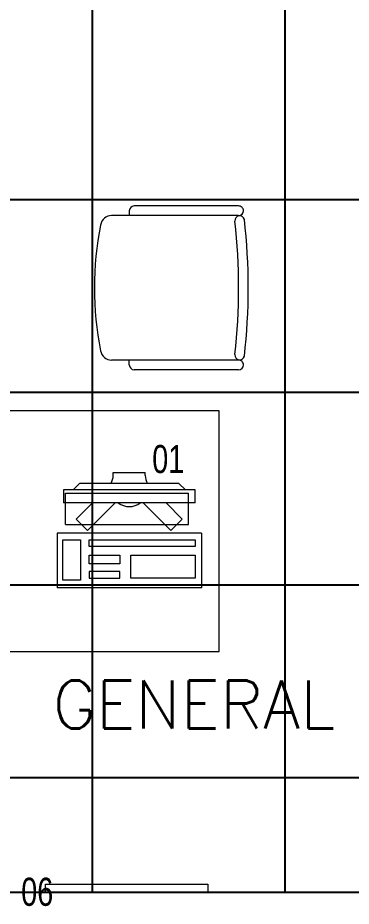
# Model space of a CAD drawing. Header units: inches. Extents: x -12418 to 472786, y -29325 to 19878.
# Drawn here: x 20767 to 21806, y -10001 to -7234 of the extents above; entities that cross this region are included whole.
import ezdxf

# ---------------------------------------------------------------- set-up
doc = ezdxf.new("R2010")
doc.units = ezdxf.units.IN
doc.header["$LTSCALE"] = 25
doc.header["$MEASUREMENT"] = 0
doc.linetypes.add('DASHDOT', pattern=[25.4, 12.7, -6.35, 0, -6.35])
for name, color, linetype, lineweight in [('00-Ground Floor$0$72_EGR_BASE_TEXT', 252, 'Continuous', 5), ('00-Ground Floor$0$72_EGR_EQP_TAG', 142, 'Continuous', 5), ('00-Ground Floor$0$LOADING', 253, 'Continuous', 5), ('00-Ground Floor$0$Walls', 251, 'Continuous', 5), ('E-LITE-CLNG-CNDT', 6, 'DASHDOT', 35)]:
    doc.layers.add(name, color=color, linetype=linetype, lineweight=lineweight)
doc.layers.add('00-Ground Floor$0$False Ceiling', color=251, linetype='Continuous')
doc.styles.add('00-Ground Floor$0$SIMPLEX', font='SIMPLEX.shx', dxfattribs={"height": 150})
doc.styles.add('00-Ground Floor$0$X3G_ENTITY_257CFD', font='swisscl.ttf', dxfattribs={"height": 200})

# ---------------------------------------------------------------- blocks, each defined once
blk = doc.blocks.new('00-Ground Floor$0$GF21016-P')
at = {"layer": '00-Ground Floor$0$LOADING', "extrusion": (-1.24384e-09, -1.20261e-09, -1)}
for p, q in [((0.0128, 0.0179), (0.0128, 0.4136)), ((0.4628, 0.0179), (0.4628, 0.4136)), ((-0.0172, 0.0179), (-0.0172, 0.3435)), ((-0.0022, 0.3585), (0.0128, 0.3585)), ((0.4778, 0.3585), (0.4628, 0.3585)), ((0.4928, 0.0179), (0.4928, 0.3435)), ((0.4778, 0.0029), (0.4778, 0.0029))]:
    blk.add_line(p, q, dxfattribs=at)
for centre, radius, start, end in [((-0.2378, -0.5362), 1.0036, 78.7568, 101.2432), ((-0.0478, 0.4136), 0.035, 0, 80.6557), ((-0.4278, 0.4136), 0.035, 99.3443, 180), ((0.0022, 0.3435), 0.015, 0, 90), ((-0.4778, 0.3435), 0.015, 90, 180), ((-0.0284, 0.0145), 0.015, 284.3864, 95.5209), ((-0.2378, 1.8928), 1.8749, 263.6341, 276.3659), ((-0.4471, 0.0145), 0.015, 84.4791, 255.6136), ((0.0022, 0.0179), 0.015, 270, 0), ((0.0022, 0.0179), 0.015, 180, 270), ((-0.2378, 1.8734), 1.8855, 263.5119, 276.4881), ((-0.4778, 0.0179), 0.015, 270, 0), ((-0.4778, 0.0179), 0.015, 180, 270)]:
    blk.add_arc(centre, radius, start, end, dxfattribs=at)
blk = doc.blocks.new('00-Ground Floor$0$ITCWLS1-P')
at = {"layer": '00-Ground Floor$0$LOADING'}
for p, q in [((-0.17, 0.45), (-0.17, 0)), ((-0.17, 0.45), (0, 0.45)), ((0, 0.45), (0, 0)), ((-0.2651, 0.43, 0), (-0.3051, 0.43, 0)), ((-0.3051, 0.43, 0), (-0.3051, 0.02, 0)), ((-0.2651, 0.43, 0), (-0.2651, 0.02, 0)), ((-0.1496, 0.4305), (-0.1291, 0.4305)), ((-0.1291, 0.4305), (-0.1291, 0.4089)), ((-0.3251, 0.38, 0), (-0.3051, 0.4, 0)), ((-0.197, 0.4094), (-0.295, 0.4094)), ((-0.295, 0.0264), (-0.295, 0.4094)), ((-0.197, 0.0264), (-0.197, 0.4094)), ((-0.3251, 0.38, 0), (-0.3251, 0.07, 0)), ((-0.3503, 0.275), (-0.3596, 0.275)), ((-0.3596, 0.175), (-0.3596, 0.275)), ((-0.3503, 0.175), (-0.3596, 0.175)), ((-0.3251, 0.07, 0), (-0.3051, 0.05, 0)), ((-0.3051, 0.02, 0), (-0.2651, 0.02, 0)), ((-0.197, 0.0264), (-0.295, 0.0264)), ((-0.17, 0), (0, 0))]:
    blk.add_line(p, q, dxfattribs=at)
at = {"layer": '00-Ground Floor$0$LOADING', "extrusion": (2.48281e-10, 3.18408e-10, -1)}
for p, q in [((-0.2651, 0.3395), (-0.2144, 0.3902)), ((-0.1791, 0.3548), (-0.2144, 0.3902)), ((-0.2651, 0.2688), (-0.1791, 0.3548))]:
    blk.add_line(p, q, dxfattribs=at)
at = {"layer": '00-Ground Floor$0$LOADING', "extrusion": (2.48281e-10, -3.18408e-10, -1)}
for p, q in [((-0.2651, 0.1812), (-0.1791, 0.0952)), ((-0.2651, 0.1105), (-0.2144, 0.0598)), ((-0.1791, 0.0952), (-0.2144, 0.0598))]:
    blk.add_line(p, q, dxfattribs=at)
at = {"layer": '00-Ground Floor$0$LOADING'}
for points in [[(-0.1291, 0.4089), (-0.1291, 0.1), (-0.1496, 0.1), (-0.1496, 0.4305)], [(-0.1496, 0.1), (-0.1496, 0.1), (-0.1496, 0.1), (-0.1496, 0.1), (-0.1496, 0.1), (-0.1496, 0.1), (-0.1496, 0.1), (-0.1496, 0.1), (-0.1496, 0.1)], [(-0.1496, 0.1), (-0.1496, 0.1), (-0.1496, 0.1), (-0.1496, 0.1), (-0.1496, 0.1), (-0.1496, 0.1), (-0.1496, 0.1), (-0.1496, 0.1), (-0.1496, 0.1), (-0.1496, 0.1), (-0.1496, 0.1), (-0.1496, 0.1), (-0.1496, 0.1), (-0.1496, 0.1), (-0.1496, 0.1), (-0.1496, 0.1), (-0.1496, 0.1), (-0.1496, 0.1)], [(-0.1496, 0.1), (-0.1496, 0.1), (-0.1496, 0.1), (-0.1496, 0.1), (-0.1496, 0.1), (-0.1496, 0.1), (-0.1496, 0.1), (-0.1496, 0.1), (-0.1496, 0.1), (-0.1496, 0.1)], [(-0.1496, 0.1), (-0.1496, 0.1), (-0.1496, 0.1), (-0.1496, 0.1), (-0.1496, 0.1), (-0.1496, 0.1), (-0.1496, 0.1)], [(-0.1496, 0.1), (-0.1496, 0.1), (-0.1496, 0.1), (-0.1496, 0.1), (-0.1496, 0.1), (-0.1496, 0.1), (-0.1496, 0.1), (-0.1496, 0.1), (-0.1496, 0.1), (-0.1496, 0.1)], [(-0.1496, 0.1), (-0.1496, 0.1), (-0.1496, 0.1), (-0.1496, 0.1), (-0.1496, 0.1), (-0.1496, 0.1), (-0.1496, 0.1), (-0.1496, 0.1), (-0.1496, 0.1), (-0.1496, 0.1), (-0.1496, 0.1), (-0.1496, 0.1), (-0.1496, 0.1), (-0.1496, 0.1), (-0.1496, 0.1)], [(-0.1496, 0.1), (-0.1496, 0.1), (-0.1496, 0.1), (-0.1496, 0.1), (-0.1496, 0.1), (-0.1496, 0.1), (-0.1496, 0.1), (-0.1496, 0.1), (-0.1496, 0.1), (-0.1496, 0.1)], [(-0.1496, 0.1), (-0.1496, 0.1), (-0.1496, 0.1), (-0.1496, 0.1), (-0.1496, 0.1), (-0.1496, 0.1), (-0.1496, 0.1), (-0.1496, 0.1), (-0.1496, 0.1), (-0.1496, 0.1)], [(-0.1496, 0.1), (-0.1496, 0.1), (-0.1496, 0.1), (-0.1496, 0.1), (-0.1496, 0.1), (-0.1496, 0.1), (-0.1496, 0.1), (-0.1496, 0.1), (-0.1496, 0.1), (-0.1496, 0.1), (-0.1496, 0.1), (-0.1496, 0.1), (-0.1496, 0.1), (-0.1496, 0.1), (-0.1496, 0.1), (-0.1496, 0.1), (-0.1496, 0.1), (-0.1496, 0.1), (-0.1496, 0.1), (-0.1496, 0.1), (-0.1496, 0.1), (-0.1496, 0.1), (-0.1496, 0.1), (-0.1496, 0.1), (-0.1496, 0.1), (-0.1496, 0.1), (-0.1496, 0.1), (-0.1496, 0.1), (-0.1496, 0.1), (-0.1496, 0.1), (-0.1496, 0.1), (-0.1496, 0.1), (-0.1496, 0.1), (-0.1496, 0.1), (-0.1496, 0.1), (-0.1496, 0.1), (-0.1496, 0.1), (-0.1496, 0.1), (-0.1496, 0.1), (-0.1496, 0.1), (-0.1496, 0.1), (-0.1496, 0.1), (-0.1496, 0.1), (-0.1496, 0.1), (-0.1496, 0.1), (-0.1496, 0.1), (-0.1496, 0.1), (-0.1496, 0.1), (-0.1496, 0.1), (-0.1496, 0.1), (-0.1496, 0.1), (-0.1496, 0.1), (-0.1496, 0.1), (-0.1496, 0.1)], [(-0.1496, 0.1), (-0.1496, 0.1), (-0.1496, 0.1), (-0.1496, 0.1), (-0.1496, 0.1), (-0.1496, 0.1), (-0.1496, 0.1), (-0.1496, 0.1), (-0.1496, 0.1), (-0.1496, 0.1), (-0.1496, 0.1), (-0.1496, 0.1), (-0.1496, 0.1), (-0.1496, 0.1), (-0.1496, 0.1), (-0.1496, 0.1), (-0.1496, 0.1), (-0.1496, 0.1), (-0.1496, 0.1), (-0.1496, 0.1), (-0.1496, 0.1), (-0.1496, 0.1), (-0.1496, 0.1), (-0.1496, 0.1), (-0.1496, 0.1), (-0.1496, 0.1), (-0.1496, 0.1), (-0.1496, 0.1), (-0.1496, 0.1), (-0.1496, 0.1), (-0.1496, 0.1), (-0.1496, 0.1), (-0.1496, 0.1), (-0.1496, 0.1), (-0.1496, 0.1), (-0.1496, 0.1), (-0.1496, 0.1), (-0.1496, 0.1), (-0.1496, 0.1), (-0.1496, 0.1), (-0.1496, 0.1), (-0.1496, 0.1), (-0.1496, 0.1), (-0.1496, 0.1), (-0.1496, 0.1), (-0.1496, 0.1), (-0.1496, 0.1), (-0.1496, 0.1), (-0.1496, 0.1), (-0.1496, 0.1), (-0.1496, 0.1), (-0.1496, 0.1), (-0.1496, 0.1), (-0.1496, 0.1), (-0.1496, 0.1), (-0.1496, 0.1), (-0.1496, 0.1), (-0.1496, 0.1), (-0.1496, 0.1), (-0.1496, 0.1), (-0.1496, 0.1), (-0.1496, 0.1), (-0.1496, 0.1), (-0.1496, 0.1), (-0.1496, 0.1), (-0.1496, 0.1), (-0.1496, 0.1), (-0.1496, 0.1), (-0.1496, 0.1), (-0.1496, 0.1), (-0.1496, 0.1), (-0.1496, 0.1), (-0.1496, 0.1), (-0.1496, 0.1), (-0.1496, 0.1), (-0.1496, 0.1), (-0.1496, 0.1), (-0.1496, 0.1), (-0.1496, 0.1), (-0.1496, 0.1), (-0.1496, 0.1), (-0.1496, 0.1), (-0.1496, 0.1), (-0.1496, 0.1), (-0.1496, 0.1), (-0.1496, 0.1), (-0.1496, 0.1), (-0.1496, 0.1), (-0.1496, 0.1)], [(-0.1496, 0.1), (-0.1496, 0.1), (-0.1496, 0.1), (-0.1496, 0.1), (-0.1496, 0.1), (-0.1496, 0.1), (-0.1496, 0.1), (-0.1496, 0.1), (-0.1496, 0.1), (-0.1496, 0.1), (-0.1496, 0.1), (-0.1496, 0.1)], [(-0.1496, 0.1), (-0.1496, 0.1), (-0.1496, 0.1), (-0.1496, 0.1), (-0.1496, 0.1), (-0.1496, 0.1), (-0.1496, 0.1)], [(-0.1496, 0.1), (-0.1496, 0.1), (-0.1496, 0.1), (-0.1496, 0.1), (-0.1496, 0.1), (-0.1496, 0.1), (-0.1496, 0.1), (-0.1496, 0.1), (-0.1496, 0.1), (-0.1496, 0.1), (-0.1496, 0.1), (-0.1496, 0.1), (-0.1496, 0.1), (-0.1496, 0.1), (-0.1496, 0.1), (-0.1496, 0.1), (-0.1496, 0.1)], [(-0.1496, 0.1), (-0.1496, 0.1), (-0.1496, 0.1), (-0.1496, 0.1), (-0.1496, 0.1), (-0.1496, 0.1), (-0.1496, 0.1), (-0.1496, 0.1), (-0.1496, 0.1), (-0.1496, 0.1), (-0.1496, 0.1), (-0.1496, 0.1), (-0.1496, 0.1), (-0.1496, 0.1), (-0.1496, 0.1), (-0.1496, 0.1), (-0.1496, 0.1), (-0.1496, 0.1), (-0.1496, 0.1), (-0.1496, 0.1), (-0.1496, 0.1), (-0.1496, 0.1), (-0.1496, 0.1), (-0.1496, 0.1), (-0.1496, 0.1), (-0.1496, 0.1), (-0.1496, 0.1), (-0.1496, 0.1), (-0.1496, 0.1), (-0.1496, 0.1), (-0.1496, 0.1), (-0.1496, 0.1), (-0.1496, 0.1), (-0.1496, 0.1), (-0.1496, 0.1), (-0.1496, 0.1), (-0.1496, 0.1), (-0.1496, 0.1), (-0.1496, 0.1), (-0.1496, 0.1), (-0.1496, 0.1), (-0.1496, 0.1), (-0.1496, 0.1), (-0.1496, 0.1), (-0.1496, 0.1), (-0.1496, 0.1), (-0.1496, 0.1), (-0.1496, 0.1), (-0.1496, 0.1), (-0.1496, 0.1), (-0.1496, 0.1), (-0.1496, 0.1), (-0.1496, 0.1), (-0.1496, 0.1), (-0.1496, 0.1), (-0.1496, 0.1), (-0.1496, 0.1), (-0.1496, 0.1), (-0.1496, 0.1), (-0.1496, 0.1), (-0.1496, 0.1), (-0.1496, 0.1), (-0.1496, 0.1), (-0.1496, 0.1), (-0.1496, 0.1), (-0.1496, 0.1), (-0.1496, 0.1), (-0.1496, 0.1), (-0.1496, 0.1), (-0.1496, 0.1), (-0.1496, 0.1), (-0.1496, 0.1), (-0.1496, 0.1), (-0.1496, 0.1), (-0.1496, 0.1), (-0.1496, 0.1), (-0.1496, 0.1), (-0.1496, 0.1), (-0.1496, 0.1), (-0.1496, 0.1), (-0.1496, 0.1), (-0.1496, 0.1), (-0.1496, 0.1), (-0.1496, 0.1), (-0.1496, 0.1), (-0.1496, 0.1), (-0.1496, 0.1), (-0.1496, 0.1), (-0.1496, 0.1), (-0.1496, 0.1), (-0.1496, 0.1), (-0.1496, 0.1), (-0.1496, 0.1), (-0.1496, 0.1), (-0.1496, 0.1), (-0.1496, 0.1), (-0.1496, 0.1), (-0.1496, 0.1), (-0.1496, 0.1), (-0.1496, 0.1), (-0.1496, 0.1), (-0.1496, 0.1), (-0.1496, 0.1), (-0.1496, 0.1), (-0.1496, 0.1), (-0.1496, 0.1), (-0.1496, 0.1), (-0.1496, 0.1), (-0.1496, 0.1), (-0.1496, 0.1), (-0.1496, 0.1)], [(-0.1496, 0.1), (-0.1496, 0.1), (-0.1496, 0.1), (-0.1496, 0.1), (-0.1496, 0.1), (-0.1496, 0.1), (-0.1496, 0.1), (-0.1496, 0.1)]]:
    blk.add_lwpolyline(points, dxfattribs=at)
for points in [[(-0.1019, 0.4305), (-0.0304, 0.4305), (-0.0304, 0.2294), (-0.1019, 0.2294)], [(-0.1019, 0.1954), (-0.0747, 0.1954), (-0.0747, 0.1), (-0.1019, 0.1)], [(-0.0304, 0.1954), (-0.0508, 0.1954), (-0.0508, 0.1), (-0.0304, 0.1)], [(-0.1496, 0.1), (-0.1496, 0.1), (-0.1496, 0.1), (-0.1496, 0.1), (-0.1496, 0.1), (-0.1496, 0.1), (-0.1496, 0.1), (-0.1496, 0.1), (-0.1496, 0.1), (-0.1496, 0.1), (-0.1496, 0.1), (-0.1496, 0.1), (-0.1496, 0.1), (-0.1496, 0.1), (-0.1496, 0.1), (-0.1496, 0.1), (-0.1496, 0.1), (-0.1496, 0.1), (-0.1496, 0.1), (-0.1496, 0.1), (-0.1496, 0.1), (-0.1496, 0.1), (-0.1496, 0.1), (-0.1496, 0.1), (-0.1496, 0.1), (-0.1496, 0.1), (-0.1496, 0.1), (-0.1496, 0.1), (-0.1496, 0.1), (-0.1496, 0.1), (-0.1496, 0.1), (-0.1496, 0.1), (-0.1496, 0.1), (-0.1496, 0.1), (-0.1496, 0.1), (-0.1496, 0.1), (-0.1496, 0.1), (-0.1496, 0.1), (-0.1496, 0.1), (-0.1496, 0.1), (-0.1496, 0.1), (-0.1496, 0.1), (-0.1496, 0.1), (-0.1496, 0.1), (-0.1496, 0.1), (-0.1496, 0.1), (-0.1496, 0.1), (-0.1496, 0.1), (-0.1496, 0.1), (-0.1496, 0.1), (-0.1496, 0.1), (-0.1496, 0.1), (-0.1496, 0.1), (-0.1496, 0.1), (-0.1496, 0.1), (-0.1496, 0.1), (-0.1496, 0.1), (-0.1496, 0.1), (-0.1496, 0.1), (-0.1496, 0.1), (-0.1496, 0.1), (-0.1496, 0.1), (-0.1496, 0.1), (-0.1496, 0.1), (-0.1496, 0.1), (-0.1496, 0.1), (-0.1496, 0.1), (-0.1496, 0.1), (-0.1496, 0.1), (-0.1496, 0.1), (-0.1496, 0.1), (-0.1496, 0.1), (-0.1496, 0.1), (-0.1496, 0.1), (-0.1496, 0.1), (-0.1496, 0.1), (-0.1496, 0.1), (-0.1496, 0.1), (-0.1496, 0.1), (-0.1496, 0.1), (-0.1496, 0.1), (-0.1496, 0.1), (-0.1496, 0.1), (-0.1496, 0.1), (-0.1496, 0.1), (-0.1496, 0.1), (-0.1496, 0.1), (-0.1496, 0.1), (-0.1496, 0.1), (-0.1496, 0.1), (-0.1496, 0.1), (-0.1496, 0.1), (-0.1496, 0.1), (-0.1496, 0.1), (-0.1496, 0.1), (-0.1496, 0.1), (-0.1496, 0.1), (-0.1496, 0.1), (-0.1496, 0.1), (-0.1496, 0.1), (-0.1496, 0.1), (-0.1496, 0.1), (-0.1496, 0.1), (-0.1496, 0.1), (-0.1496, 0.1), (-0.1496, 0.1), (-0.1496, 0.1), (-0.1496, 0.1), (-0.1496, 0.1), (-0.1496, 0.1), (-0.1496, 0.1), (-0.1496, 0.1), (-0.1496, 0.1), (-0.1496, 0.1), (-0.1496, 0.1), (-0.1496, 0.1), (-0.1496, 0.1), (-0.1496, 0.1), (-0.1496, 0.1), (-0.1496, 0.1), (-0.1496, 0.1), (-0.1496, 0.1), (-0.1496, 0.1), (-0.1496, 0.1), (-0.1496, 0.1), (-0.1496, 0.1), (-0.1496, 0.1), (-0.1496, 0.1), (-0.1496, 0.1), (-0.1496, 0.1), (-0.1496, 0.1), (-0.1496, 0.1), (-0.1496, 0.1), (-0.1496, 0.1), (-0.1496, 0.1), (-0.1496, 0.1), (-0.1496, 0.1), (-0.1496, 0.1), (-0.1496, 0.1), (-0.1496, 0.1), (-0.1496, 0.1), (-0.1496, 0.1), (-0.1496, 0.1), (-0.1496, 0.1), (-0.1496, 0.1), (-0.1496, 0.1), (-0.1496, 0.1), (-0.1496, 0.1), (-0.1496, 0.1), (-0.1496, 0.1), (-0.1496, 0.1), (-0.1496, 0.1), (-0.1496, 0.1), (-0.1496, 0.1), (-0.1496, 0.1), (-0.1496, 0.1), (-0.1496, 0.1), (-0.1496, 0.1), (-0.1496, 0.1), (-0.1496, 0.1), (-0.1496, 0.1), (-0.1496, 0.1), (-0.1496, 0.1), (-0.1496, 0.1), (-0.1496, 0.1), (-0.1496, 0.1), (-0.1496, 0.1), (-0.1496, 0.1), (-0.1496, 0.1), (-0.1496, 0.1), (-0.1496, 0.1), (-0.1496, 0.1), (-0.1496, 0.1), (-0.1496, 0.1), (-0.1496, 0.1), (-0.1496, 0.1), (-0.1496, 0.1), (-0.1496, 0.1), (-0.1496, 0.1), (-0.1496, 0.1), (-0.1496, 0.1), (-0.1496, 0.1), (-0.1496, 0.1), (-0.1496, 0.1), (-0.1496, 0.1), (-0.1496, 0.1), (-0.1496, 0.1), (-0.1496, 0.1), (-0.1496, 0.1), (-0.1496, 0.1), (-0.1496, 0.1), (-0.1496, 0.1), (-0.1496, 0.1), (-0.1496, 0.1), (-0.1496, 0.1), (-0.1496, 0.1), (-0.1496, 0.1), (-0.1496, 0.1), (-0.1496, 0.1), (-0.1496, 0.1), (-0.1496, 0.1), (-0.1496, 0.1), (-0.1496, 0.1), (-0.1496, 0.1), (-0.1496, 0.1), (-0.1496, 0.1), (-0.1496, 0.1), (-0.1496, 0.1), (-0.1496, 0.1), (-0.1496, 0.1), (-0.1496, 0.1), (-0.1496, 0.1), (-0.1496, 0.1), (-0.1496, 0.1), (-0.1496, 0.1), (-0.1496, 0.1), (-0.1496, 0.1), (-0.1496, 0.1), (-0.1496, 0.1), (-0.1496, 0.1), (-0.1496, 0.1), (-0.1496, 0.1), (-0.1496, 0.1), (-0.1496, 0.1), (-0.1496, 0.1), (-0.1496, 0.1), (-0.1496, 0.1), (-0.1496, 0.1), (-0.1496, 0.1), (-0.1496, 0.1), (-0.1496, 0.1), (-0.1496, 0.1), (-0.1496, 0.1), (-0.1496, 0.1), (-0.1496, 0.1), (-0.1496, 0.1), (-0.1496, 0.1), (-0.1496, 0.1), (-0.1496, 0.1), (-0.1496, 0.1), (-0.1496, 0.1), (-0.1496, 0.1), (-0.1496, 0.1), (-0.1496, 0.1), (-0.1496, 0.1), (-0.1496, 0.1), (-0.1496, 0.1), (-0.1496, 0.1), (-0.1496, 0.1), (-0.1496, 0.1), (-0.1496, 0.1), (-0.1496, 0.1), (-0.1496, 0.1), (-0.1496, 0.1), (-0.1496, 0.1), (-0.1496, 0.1), (-0.1496, 0.1), (-0.1496, 0.1), (-0.1496, 0.1), (-0.1496, 0.1), (-0.1496, 0.1), (-0.1496, 0.1), (-0.1496, 0.1), (-0.1496, 0.1), (-0.1496, 0.1), (-0.1496, 0.1), (-0.1496, 0.1), (-0.1496, 0.1), (-0.1496, 0.1), (-0.1496, 0.1), (-0.1496, 0.1), (-0.1496, 0.1), (-0.1496, 0.1), (-0.1496, 0.1), (-0.1496, 0.1), (-0.1496, 0.1), (-0.1496, 0.1)], [(-0.1496, 0.1), (-0.1496, 0.1), (-0.1496, 0.1), (-0.1496, 0.1), (-0.1496, 0.1), (-0.1496, 0.1), (-0.1496, 0.1), (-0.1496, 0.1), (-0.1496, 0.1), (-0.1496, 0.1), (-0.1496, 0.1), (-0.1496, 0.1), (-0.1496, 0.1), (-0.1496, 0.1), (-0.1496, 0.1), (-0.1496, 0.1), (-0.1496, 0.1), (-0.1496, 0.1), (-0.1496, 0.1), (-0.1496, 0.1), (-0.1496, 0.1), (-0.1496, 0.1), (-0.1496, 0.1), (-0.1496, 0.1), (-0.1496, 0.1), (-0.1496, 0.1), (-0.1496, 0.1), (-0.1496, 0.1), (-0.1496, 0.1), (-0.1496, 0.1), (-0.1496, 0.1), (-0.1496, 0.1), (-0.1496, 0.1), (-0.1496, 0.1), (-0.1496, 0.1), (-0.1496, 0.1), (-0.1496, 0.1), (-0.1496, 0.1), (-0.1496, 0.1), (-0.1496, 0.1), (-0.1496, 0.1), (-0.1496, 0.1), (-0.1496, 0.1), (-0.1496, 0.1), (-0.1496, 0.1), (-0.1496, 0.1), (-0.1496, 0.1), (-0.1496, 0.1), (-0.1496, 0.1), (-0.1496, 0.1), (-0.1496, 0.1), (-0.1496, 0.1), (-0.1496, 0.1), (-0.1496, 0.1), (-0.1496, 0.1), (-0.1496, 0.1), (-0.1496, 0.1), (-0.1496, 0.1), (-0.1496, 0.1), (-0.1496, 0.1), (-0.1496, 0.1), (-0.1496, 0.1), (-0.1496, 0.1), (-0.1496, 0.1), (-0.1496, 0.1), (-0.1496, 0.1), (-0.1496, 0.1), (-0.1496, 0.1), (-0.1496, 0.1), (-0.1496, 0.1), (-0.1496, 0.1), (-0.1496, 0.1), (-0.1496, 0.1), (-0.1496, 0.1), (-0.1496, 0.1), (-0.1496, 0.1), (-0.1496, 0.1), (-0.1496, 0.1), (-0.1496, 0.1), (-0.1496, 0.1), (-0.1496, 0.1), (-0.1496, 0.1), (-0.1496, 0.1), (-0.1496, 0.1), (-0.1496, 0.1), (-0.1496, 0.1), (-0.1496, 0.1), (-0.1496, 0.1), (-0.1496, 0.1), (-0.1496, 0.1), (-0.1496, 0.1), (-0.1496, 0.1), (-0.1496, 0.1), (-0.1496, 0.1), (-0.1496, 0.1), (-0.1496, 0.1), (-0.1496, 0.1), (-0.1496, 0.1), (-0.1496, 0.1), (-0.1496, 0.1), (-0.1496, 0.1), (-0.1496, 0.1), (-0.1496, 0.1), (-0.1496, 0.1), (-0.1496, 0.1), (-0.1496, 0.1), (-0.1496, 0.1), (-0.1496, 0.1), (-0.1496, 0.1), (-0.1496, 0.1), (-0.1496, 0.1), (-0.1496, 0.1), (-0.1496, 0.1), (-0.1496, 0.1), (-0.1496, 0.1), (-0.1496, 0.1), (-0.1496, 0.1), (-0.1496, 0.1), (-0.1496, 0.1), (-0.1496, 0.1), (-0.1496, 0.1), (-0.1496, 0.1), (-0.1496, 0.1), (-0.1496, 0.1), (-0.1496, 0.1), (-0.1496, 0.1), (-0.1496, 0.1), (-0.1496, 0.1), (-0.1496, 0.1), (-0.1496, 0.1), (-0.1496, 0.1), (-0.1496, 0.1), (-0.1496, 0.1), (-0.1496, 0.1), (-0.1496, 0.1), (-0.1496, 0.1), (-0.1496, 0.1), (-0.1496, 0.1), (-0.1496, 0.1), (-0.1496, 0.1), (-0.1496, 0.1), (-0.1496, 0.1), (-0.1496, 0.1), (-0.1496, 0.1), (-0.1496, 0.1), (-0.1496, 0.1), (-0.1496, 0.1), (-0.1496, 0.1), (-0.1496, 0.1), (-0.1496, 0.1), (-0.1496, 0.1), (-0.1496, 0.1), (-0.1496, 0.1), (-0.1496, 0.1), (-0.1496, 0.1), (-0.1496, 0.1), (-0.1496, 0.1), (-0.1496, 0.1), (-0.1496, 0.1), (-0.1496, 0.1), (-0.1496, 0.1), (-0.1496, 0.1), (-0.1496, 0.1), (-0.1496, 0.1), (-0.1496, 0.1), (-0.1496, 0.1), (-0.1496, 0.1), (-0.1496, 0.1), (-0.1496, 0.1), (-0.1496, 0.1), (-0.1496, 0.1), (-0.1496, 0.1), (-0.1496, 0.1), (-0.1496, 0.1), (-0.1496, 0.1), (-0.1496, 0.1), (-0.1496, 0.1), (-0.1496, 0.1), (-0.1496, 0.1), (-0.1496, 0.1), (-0.1496, 0.1), (-0.1496, 0.1), (-0.1496, 0.1), (-0.1496, 0.1), (-0.1496, 0.1), (-0.1496, 0.1), (-0.1496, 0.1), (-0.1496, 0.1), (-0.1496, 0.1), (-0.1496, 0.1), (-0.1496, 0.1), (-0.1496, 0.1), (-0.1496, 0.1), (-0.1496, 0.1), (-0.1496, 0.1), (-0.1496, 0.1), (-0.1496, 0.1), (-0.1496, 0.1), (-0.1496, 0.1), (-0.1496, 0.1), (-0.1496, 0.1), (-0.1496, 0.1), (-0.1496, 0.1), (-0.1496, 0.1), (-0.1496, 0.1), (-0.1496, 0.1), (-0.1496, 0.1), (-0.1496, 0.1), (-0.1496, 0.1), (-0.1496, 0.1), (-0.1496, 0.1), (-0.1496, 0.1), (-0.1496, 0.1), (-0.1496, 0.1)], [(-0.1496, 0.1), (-0.1496, 0.1), (-0.1496, 0.1), (-0.1496, 0.1), (-0.1496, 0.1), (-0.1496, 0.1), (-0.1496, 0.1), (-0.1496, 0.1), (-0.1496, 0.1), (-0.1496, 0.1), (-0.1496, 0.1), (-0.1496, 0.1), (-0.1496, 0.1), (-0.1496, 0.1), (-0.1496, 0.1), (-0.1496, 0.1), (-0.1496, 0.1), (-0.1496, 0.1), (-0.1496, 0.1), (-0.1496, 0.1), (-0.1496, 0.1), (-0.1496, 0.1), (-0.1496, 0.1), (-0.1496, 0.1), (-0.1496, 0.1), (-0.1496, 0.1), (-0.1496, 0.1), (-0.1496, 0.1), (-0.1496, 0.1), (-0.1496, 0.1), (-0.1496, 0.1), (-0.1496, 0.1), (-0.1496, 0.1), (-0.1496, 0.1), (-0.1496, 0.1), (-0.1496, 0.1), (-0.1496, 0.1), (-0.1496, 0.1), (-0.1496, 0.1), (-0.1496, 0.1), (-0.1496, 0.1), (-0.1496, 0.1), (-0.1496, 0.1), (-0.1496, 0.1), (-0.1496, 0.1), (-0.1496, 0.1), (-0.1496, 0.1), (-0.1496, 0.1), (-0.1496, 0.1), (-0.1496, 0.1), (-0.1496, 0.1), (-0.1496, 0.1), (-0.1496, 0.1), (-0.1496, 0.1), (-0.1496, 0.1), (-0.1496, 0.1), (-0.1496, 0.1), (-0.1496, 0.1), (-0.1496, 0.1), (-0.1496, 0.1), (-0.1496, 0.1), (-0.1496, 0.1), (-0.1496, 0.1), (-0.1496, 0.1), (-0.1496, 0.1), (-0.1496, 0.1), (-0.1496, 0.1), (-0.1496, 0.1), (-0.1496, 0.1), (-0.1496, 0.1), (-0.1496, 0.1), (-0.1496, 0.1), (-0.1496, 0.1), (-0.1496, 0.1), (-0.1496, 0.1), (-0.1496, 0.1), (-0.1496, 0.1), (-0.1496, 0.1), (-0.1496, 0.1), (-0.1496, 0.1), (-0.1496, 0.1), (-0.1496, 0.1), (-0.1496, 0.1), (-0.1496, 0.1), (-0.1496, 0.1), (-0.1496, 0.1), (-0.1496, 0.1), (-0.1496, 0.1), (-0.1496, 0.1), (-0.1496, 0.1), (-0.1496, 0.1), (-0.1496, 0.1), (-0.1496, 0.1), (-0.1496, 0.1), (-0.1496, 0.1), (-0.1496, 0.1), (-0.1496, 0.1), (-0.1496, 0.1), (-0.1496, 0.1), (-0.1496, 0.1), (-0.1496, 0.1), (-0.1496, 0.1), (-0.1496, 0.1), (-0.1496, 0.1), (-0.1496, 0.1), (-0.1496, 0.1), (-0.1496, 0.1), (-0.1496, 0.1), (-0.1496, 0.1), (-0.1496, 0.1), (-0.1496, 0.1), (-0.1496, 0.1), (-0.1496, 0.1), (-0.1496, 0.1), (-0.1496, 0.1), (-0.1496, 0.1), (-0.1496, 0.1), (-0.1496, 0.1), (-0.1496, 0.1), (-0.1496, 0.1), (-0.1496, 0.1), (-0.1496, 0.1), (-0.1496, 0.1), (-0.1496, 0.1), (-0.1496, 0.1), (-0.1496, 0.1), (-0.1496, 0.1), (-0.1496, 0.1), (-0.1496, 0.1), (-0.1496, 0.1), (-0.1496, 0.1), (-0.1496, 0.1), (-0.1496, 0.1), (-0.1496, 0.1), (-0.1496, 0.1), (-0.1496, 0.1), (-0.1496, 0.1), (-0.1496, 0.1), (-0.1496, 0.1), (-0.1496, 0.1), (-0.1496, 0.1), (-0.1496, 0.1), (-0.1496, 0.1), (-0.1496, 0.1), (-0.1496, 0.1), (-0.1496, 0.1), (-0.1496, 0.1), (-0.1496, 0.1), (-0.1496, 0.1), (-0.1496, 0.1), (-0.1496, 0.1), (-0.1496, 0.1), (-0.1496, 0.1), (-0.1496, 0.1), (-0.1496, 0.1), (-0.1496, 0.1), (-0.1496, 0.1), (-0.1496, 0.1), (-0.1496, 0.1), (-0.1496, 0.1), (-0.1496, 0.1), (-0.1496, 0.1), (-0.1496, 0.1), (-0.1496, 0.1), (-0.1496, 0.1), (-0.1496, 0.1), (-0.1496, 0.1), (-0.1496, 0.1), (-0.1496, 0.1), (-0.1496, 0.1), (-0.1496, 0.1), (-0.1496, 0.1), (-0.1496, 0.1), (-0.1496, 0.1), (-0.1496, 0.1), (-0.1496, 0.1), (-0.1496, 0.1), (-0.1496, 0.1), (-0.1496, 0.1), (-0.1496, 0.1), (-0.1496, 0.1), (-0.1496, 0.1), (-0.1496, 0.1), (-0.1496, 0.1), (-0.1496, 0.1), (-0.1496, 0.1), (-0.1496, 0.1), (-0.1496, 0.1), (-0.1496, 0.1), (-0.1496, 0.1), (-0.1496, 0.1), (-0.1496, 0.1), (-0.1496, 0.1), (-0.1496, 0.1), (-0.1496, 0.1), (-0.1496, 0.1), (-0.1496, 0.1), (-0.1496, 0.1), (-0.1496, 0.1), (-0.1496, 0.1), (-0.1496, 0.1), (-0.1496, 0.1), (-0.1496, 0.1), (-0.1496, 0.1), (-0.1496, 0.1), (-0.1496, 0.1), (-0.1496, 0.1), (-0.1496, 0.1), (-0.1496, 0.1), (-0.1496, 0.1), (-0.1496, 0.1), (-0.1496, 0.1), (-0.1496, 0.1), (-0.1496, 0.1), (-0.1496, 0.1), (-0.1496, 0.1), (-0.1496, 0.1), (-0.1496, 0.1), (-0.1496, 0.1)], [(-0.1496, 0.0727), (-0.0236, 0.0727), (-0.0236, 0.0182), (-0.1496, 0.0182)]]:
    blk.add_lwpolyline(points, close=True, dxfattribs=at)
for centre, radius, start, end in [((-0.3503, 0.325), 0.05, 270, 300.3093), ((-0.3089, 0.225), 0.0556, 321.9431, 38.0569), ((-0.3503, 0.125), 0.05, 59.6907, 90)]:
    blk.add_arc(centre, radius, start, end, dxfattribs=at)
blk = doc.blocks.new('00-Ground Floor$0$A$Ce9e1c4c3')
at = {"layer": '00-Ground Floor$0$False Ceiling', "color": 254, "linetype": 'Continuous'}
for p, q in [((-79000, -9957.4), (-79000, -6447.4)), ((-78400, -9957.4), (-78400, -6447.4)), ((-80302.3, -7800), (-76150.5, -7800)), ((-80302.3, -8400), (-76150.5, -8400)), ((-80302.3, -9000), (-76150.5, -9000)), ((-80302.3, -9600), (-76150.5, -9600))]:
    blk.add_line(p, q, dxfattribs=at)
at = {"layer": '00-Ground Floor$0$False Ceiling', "color": 254}
blk.add_line((-76150.5, -9957.4, 0), (-80302.3, -9957.4, 0), dxfattribs=at)
blk = doc.blocks.new('00-Ground Floor')
at = {"layer": '00-Ground Floor$0$LOADING', "elevation": 0}
blk.add_lwpolyline([(21394.7, -9207.4), (21394.7, -8457.4), (19894.7, -8457.4), (19894.7, -9207.4)], close=True, dxfattribs=at)
blk.add_lwpolyline([(20853.3, -9957.4), (20853.3, -9932.4), (21359.3, -9932.4), (21359.3, -9957.4), (20853.3, -9957.4)], dxfattribs=at)
at = {"layer": '00-Ground Floor$0$Walls'}
blk.add_line((23849.5, -9957.4, 0), (19697.7, -9957.4, 0), dxfattribs=at)
at = {"layer": '00-Ground Floor$0$False Ceiling', "color": 254}
blk.add_blockref('00-Ground Floor$0$A$Ce9e1c4c3', (100000, 0), dxfattribs=at)
at = {"layer": '00-Ground Floor$0$LOADING', "color": 1, "extrusion": (-2.24019e-05, -2.67576e-11, 1), "xscale": -1000.000000000003, "yscale": 1000.000000000003, "zscale": -1000.000000000003, "rotation": 90.00002511235276}
blk.add_blockref('00-Ground Floor$0$GF21016-P', (21472.9, -7837, -0.5), dxfattribs=at)
at = {"layer": '00-Ground Floor$0$LOADING', "extrusion": (1.93991e-16, -8.01373e-06, 1), "xscale": 1000.000000000006, "yscale": 1000.000000000006, "zscale": 1000.000000000006, "rotation": 270}
blk.add_blockref('00-Ground Floor$0$ITCWLS1-P', (20889.2, -9009.3, 0.1), dxfattribs=at)
at = {"layer": '00-Ground Floor$0$72_EGR_BASE_TEXT', "insert": (22360.5, -9297.4, 0), "char_height": 150, "attachment_point": 2, "style": '00-Ground Floor$0$SIMPLEX'}
blk.add_mtext('GENERAL CONSULT ROOM (4)', dxfattribs=at)
at = {"layer": '00-Ground Floor$0$72_EGR_EQP_TAG', "char_height": 87.47, "attachment_point": 2, "style": '00-Ground Floor$0$X3G_ENTITY_257CFD'}
for s, insert in [('01', (21235.7, -8564.2, 0)), ('06', (20827.4, -9911.9, 0))]:
    blk.add_mtext(s, dxfattribs=dict(at, insert=insert))

msp = doc.modelspace()

# ---------------------------------------------------------------- block references
at = {"layer": 'E-LITE-CLNG-CNDT'}
msp.add_blockref('00-Ground Floor', (0, 0), dxfattribs=at)

doc.saveas('drawing.dxf')
